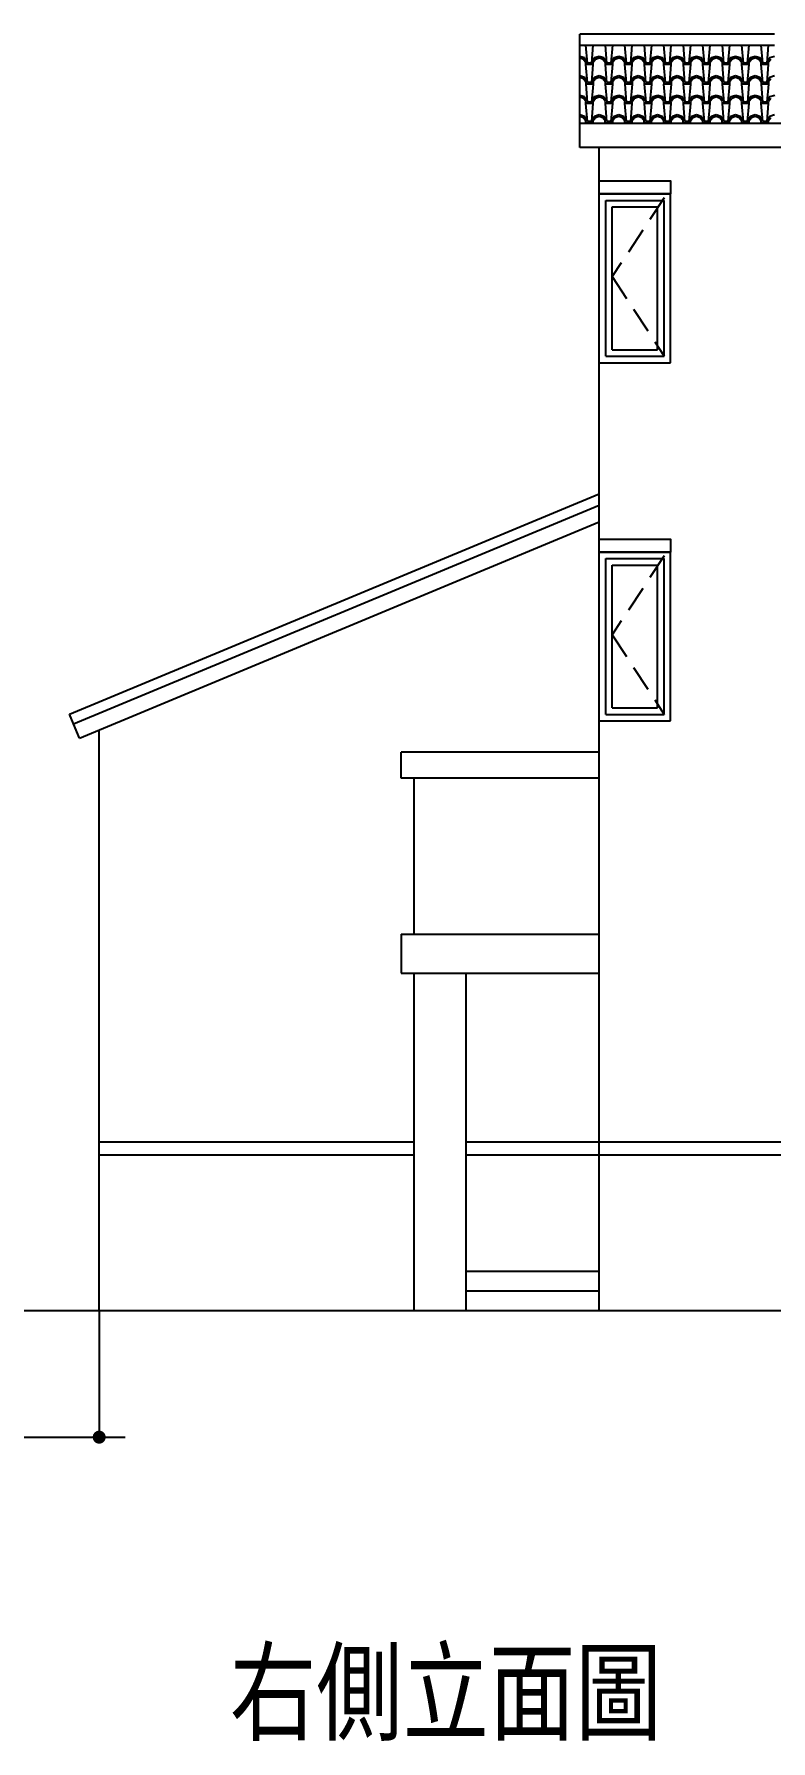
# Model space of a CAD drawing. Extents: x 32549 to 39694, y 7645 to 11950.
# Drawn here: x 33601 to 34168, y 7689 to 9003 of the extents above; entities that cross this region are included whole.
import ezdxf

# ---------------------------------------------------------------- set-up
doc = ezdxf.new("R2010")
doc.units = 0
doc.header["$LTSCALE"] = 80
doc.header["$MEASUREMENT"] = 0
doc.header["$PDMODE"] = 3
doc.header["$PDSIZE"] = -5
doc.linetypes.add('HIDDEN', pattern=[0.375, 0.25, -0.125])
doc.layers.get('0').update_dxf_attribs({"linetype": 'CONTINUOUS'})
doc.layers.get('DEFPOINTS').update_dxf_attribs({"linetype": 'CONTINUOUS'})
for name, color, linetype in [('C1', 1, 'CONTINUOUS'), ('C2', 2, 'CONTINUOUS'), ('C3', 3, 'CONTINUOUS'), ('C4', 4, 'CONTINUOUS'), ('C7', 7, 'CONTINUOUS'), ('CHINA1', 2, 'CONTINUOUS'), ('DIM', 4, 'CONTINUOUS'), ('MARK', 4, 'CONTINUOUS'), ('PAINT', 11, 'CONTINUOUS'), ('RAILING', 4, 'CONTINUOUS'), ('ROOF', 11, 'CONTINUOUS'), ('STAIR', 12, 'CONTINUOUS'), ('WALL2', 7, 'CONTINUOUS'), ('WINDOW', 6, 'CONTINUOUS'), ('WINDOW1', 6, 'CONTINUOUS')]:
    doc.layers.add(name, color=color, linetype=linetype)
doc.styles.add('AEH', font='SIMPLEX.SHX', dxfattribs={"bigfont": 'AE.SHX'})
doc.styles.add('STYLE1', font='SIMPLEX.SHX', dxfattribs={"bigfont": 'JE.SHX'})
doc.dimstyles.get("Standard").update_dxf_attribs({"dimscale": 10, "dimtxt": 2, "dimasz": 1, "dimexe": 0, "dimexo": 0, "dimgap": 0.5, "dimtad": 1, "dimtoh": 1, "dimdec": 1, "dimdsep": 46, "dimtxsty": 'STYLE1', "dimblk1": 'DOT', "dimblk2": 'DOT', "dimsah": 1, "dimcen": 0.09, "dimadec": 0, "dimazin": 0, "dimtfac": 1, "dimtdec": 1, "dimtofl": 0, "dimtmove": 2, "dimatfit": 3, "dimldrblk": 'DOT', "dimfxl": 0, "dimtolj": 1, "dimarcsym": 0})

# ---------------------------------------------------------------- blocks, each defined once
blk = doc.blocks.new('A$C4F6F4B49')
at = {"layer": 'PAINT'}
for p, q in [((10, 120), (45, 120)), ((10, 10), (10, 120)), ((45, 10), (45, 120)), ((10, 10), (45, 10))]:
    blk.add_line(p, q, dxfattribs=at)
at = {"layer": 'PAINT', "linetype": 'HIDDEN'}
blk.add_lwpolyline([(50, 127), (10, 66.3), (50, 5)], dxfattribs=at)
at = {"layer": 'WINDOW'}
for p, q in [((0, 130), (55, 130)), ((55, 0), (55, 130)), ((0, 0), (55, 0))]:
    blk.add_line(p, q, dxfattribs=at)
at = {"layer": 'WINDOW1'}
for p, q in [((0, 0), (0, 130)), ((0, 0), (0, 130)), ((5, 5), (5, 125)), ((5, 125), (50, 125)), ((50, 5), (50, 125)), ((5, 5), (50, 5))]:
    blk.add_line(p, q, dxfattribs=at)
blk = doc.blocks.new('A$C46C57A17')
at = {"layer": 'C3'}
blk.add_line((152.5, 0), (0, 0), dxfattribs=at)
at = {"layer": 'PAINT'}
for p, q in [((162.5, 144.2), (197.5, 144.2)), ((162.5, 34.2), (162.5, 144.2)), ((197.5, 34.2), (197.5, 144.2)), ((162.5, 34.2), (197.5, 34.2))]:
    blk.add_line(p, q, dxfattribs=at)
at = {"layer": 'PAINT', "linetype": 'HIDDEN'}
blk.add_lwpolyline([(202.5, 151.2), (162.5, 90.5), (202.5, 29.2)], dxfattribs=at)
at = {"layer": 'WINDOW'}
for p, q in [((152.5, 154.2), (207.5, 154.2)), ((207.5, 24.2), (207.5, 154.2)), ((152.5, 24.2), (207.5, 24.2))]:
    blk.add_line(p, q, dxfattribs=at)
at = {"layer": 'WINDOW1'}
for p, q in [((152.5, 24.2), (152.5, 154.2)), ((152.5, 24.2), (152.5, 154.2)), ((157.5, 149.2), (202.5, 149.2)), ((157.5, 29.2), (157.5, 149.2)), ((202.5, 29.2), (202.5, 149.2)), ((157.5, 29.2), (202.5, 29.2))]:
    blk.add_line(p, q, dxfattribs=at)
at = {"layer": 'RAILING'}
blk.add_blockref('A$C4F6F4B49', (152.5, 300), dxfattribs=at)
blk = doc.blocks.new('DOT')
blk.add_line((-2, 0), (2, 0))
at = {"const_width": 0.5}
blk.add_lwpolyline([(-0.25, 0, 1), (0.25, 0, 1)], format="xyb", close=True, dxfattribs=at)
blk = doc.blocks.new('*D107')
at = {"layer": 'DEFPOINTS', "color": 0}
for p in [(33451.2, 8020.2), (33651.2, 8020.2), (33651.2, 7922.7)]:
    blk.add_point(p, dxfattribs=at)
at = {"layer": 'DIM', "color": 0, "lineweight": -2}
for p, q in [((33451.2, 8020.2), (33451.2, 7922.7)), ((33651.2, 8020.2), (33651.2, 7922.7)), ((33461.2, 7922.7), (33641.2, 7922.7))]:
    blk.add_line(p, q, dxfattribs=at)
at = {"layer": 'DIM', "color": 0, "lineweight": -2, "xscale": 10, "yscale": 10, "zscale": 10}
for p, rotation in [((33451.2, 7922.7), 180.0000000008338), ((33651.2, 7922.7), 8.337633264175721e-10)]:
    blk.add_blockref('DOT', p, dxfattribs=dict(at, rotation=rotation))
at = {"layer": 'DIM', "color": 0, "insert": (33551.2, 7937.7), "char_height": 20, "attachment_point": 5, "style": 'STYLE1'}
blk.add_mtext('\\A1;200', dxfattribs=at)

msp = doc.modelspace()

# ---------------------------------------------------------------- linework, layer by layer
at = {"layer": 'C1'}
msp.add_line((33051.15, 8020.17), (35179.2, 8020.17), dxfattribs=at)
at = {"layer": 'C2'}
for p, q in [((33631.54, 8472), (34036.15, 8640.59)), ((33636.15, 8460.92), (34036.15, 8627.59)), ((33636.15, 8460.92), (33631.54, 8472))]:
    msp.add_line(p, q, dxfattribs=at)
at = {"layer": 'C3'}
for p, q in [((34171.15, 9003.22), (34021.15, 9003.22)), ((34021.15, 8915.92), (34021.15, 9003.22)), ((34171.15, 8994.55), (34021.15, 8994.55)), ((34986.15, 8934.39), (34021.15, 8934.39)), ((34986.15, 8915.92), (34021.15, 8915.92)), ((34036.15, 8020.17), (34036.15, 8915.92)), ((33883.65, 8430.17), (33883.65, 8450.17)), ((34036.15, 8450.17), (33883.65, 8450.17)), ((34036.15, 8430.17), (33883.65, 8430.17)), ((33893.65, 8310.17), (33893.65, 8430.17)), ((33883.65, 8310.17), (33883.65, 8280.17)), ((33883.65, 8310.17), (34036.15, 8310.17)), ((33883.65, 8280.17), (34036.15, 8280.17)), ((33651.15, 8150.17), (33893.65, 8150.17)), ((33933.65, 8150.17), (34186.15, 8150.17)), ((33651.15, 8140.17), (33893.65, 8140.17)), ((33933.65, 8140.17), (34186.15, 8140.17))]:
    msp.add_line(p, q, dxfattribs=at)
at = {"layer": 'C4'}
for p, q in [((33651.15, 8020.17), (33651.15, 8467.17)), ((33893.65, 8020.17), (33893.65, 8280.17)), ((33933.65, 8020.17), (33933.65, 8280.17))]:
    msp.add_line(p, q, dxfattribs=at)
at = {"layer": 'C7'}
msp.add_line((33628.46, 8479.39), (34036.15, 8649.26), dxfattribs=at)
for points in [[(34036.15, 8880.17), (34036.15, 8890.17), (34091.15, 8890.17), (34091.15, 8880.17), (34036.15, 8880.17)], [(34036.15, 8604.38), (34036.15, 8614.38), (34091.15, 8614.38), (34091.15, 8604.38), (34036.15, 8604.38)]]:
    msp.add_lwpolyline(points, dxfattribs=at)
at = {"layer": 'ROOF'}
for p, q in [((34027.14, 8980.93), (34025.94, 8994.73)), ((34031.34, 8994.74), (34030.14, 8980.94)), ((34042.14, 8980.93), (34040.95, 8994.73)), ((34046.34, 8994.74), (34045.14, 8980.94)), ((34057.15, 8980.93), (34055.95, 8994.73)), ((34061.34, 8994.74), (34060.14, 8980.94)), ((34072.15, 8980.94), (34070.95, 8994.74)), ((34076.34, 8994.74), (34075.14, 8980.94)), ((34087.15, 8980.94), (34085.95, 8994.74)), ((34091.35, 8994.75), (34090.15, 8980.95)), ((34102.15, 8980.94), (34100.95, 8994.74)), ((34106.35, 8994.75), (34105.15, 8980.95)), ((34117.15, 8980.94), (34115.95, 8994.74)), ((34121.35, 8994.75), (34120.15, 8980.95)), ((34132.15, 8980.94), (34130.95, 8994.74)), ((34136.35, 8994.75), (34135.15, 8980.95)), ((34147.15, 8980.95), (34145.95, 8994.75)), ((34151.35, 8994.75), (34150.15, 8980.95)), ((34162.15, 8980.95), (34160.95, 8994.75)), ((34166.35, 8994.76), (34165.15, 8980.96)), ((34024.75, 8984.84), (34021.15, 8986.04)), ((34024, 8983.79), (34021.15, 8984.84)), ((34025.94, 8981.24), (34023.99, 8983.79)), ((34027.15, 8981.68), (34024.75, 8984.83)), ((34027.14, 8965.93), (34025.94, 8979.73)), ((34025.95, 8979.74), (34025.95, 8981.24)), ((34030.15, 8979.74), (34025.95, 8979.74)), ((34030.15, 8980.94), (34027.15, 8980.94)), ((34031.34, 8979.74), (34030.14, 8965.94)), ((34032.55, 8984.85), (34030.15, 8981.7)), ((34030.15, 8980.94), (34031.35, 8980.94)), ((34031.35, 8979.74), (34030.15, 8979.74)), ((34033.29, 8983.78), (34031.34, 8981.23)), ((34031.35, 8981.24), (34031.35, 8979.74)), ((34036.15, 8986.04), (34032.55, 8984.84)), ((34036.15, 8984.83), (34033.3, 8983.78)), ((34039.75, 8984.84), (34036.15, 8986.04)), ((34039, 8983.79), (34036.15, 8984.84)), ((34040.94, 8981.24), (34038.99, 8983.79)), ((34042.15, 8981.68), (34039.75, 8984.83)), ((34040.95, 8979.74), (34040.95, 8981.24)), ((34045.15, 8979.74), (34040.95, 8979.74)), ((34042.14, 8965.93), (34040.95, 8979.73)), ((34045.15, 8980.94), (34042.15, 8980.94)), ((34046.34, 8979.74), (34045.14, 8965.94)), ((34047.55, 8984.85), (34045.15, 8981.7)), ((34045.15, 8980.94), (34046.35, 8980.94)), ((34046.35, 8979.74), (34045.15, 8979.74)), ((34048.29, 8983.78), (34046.34, 8981.23)), ((34046.35, 8981.24), (34046.35, 8979.74)), ((34051.15, 8986.04), (34047.55, 8984.84)), ((34051.15, 8984.83), (34048.3, 8983.78)), ((34054.75, 8984.84), (34051.15, 8986.04)), ((34054, 8983.79), (34051.15, 8984.84)), ((34055.94, 8981.24), (34053.99, 8983.79)), ((34057.15, 8981.68), (34054.75, 8984.83)), ((34055.95, 8979.74), (34055.95, 8981.24)), ((34060.15, 8979.74), (34055.95, 8979.74)), ((34057.15, 8965.93), (34055.95, 8979.73)), ((34060.15, 8980.94), (34057.15, 8980.94)), ((34061.34, 8979.74), (34060.14, 8965.94)), ((34062.55, 8984.85), (34060.15, 8981.7)), ((34060.15, 8980.94), (34061.35, 8980.94)), ((34061.35, 8979.74), (34060.15, 8979.74)), ((34063.29, 8983.78), (34061.34, 8981.23)), ((34061.35, 8981.24), (34061.35, 8979.74)), ((34066.15, 8986.04), (34062.55, 8984.84)), ((34066.15, 8984.83), (34063.3, 8983.78)), ((34069.75, 8984.84), (34066.15, 8986.04)), ((34069, 8983.79), (34066.15, 8984.84)), ((34070.94, 8981.24), (34068.99, 8983.79)), ((34072.15, 8981.69), (34069.75, 8984.84)), ((34070.95, 8979.74), (34070.95, 8981.24)), ((34075.15, 8979.74), (34070.95, 8979.74)), ((34072.15, 8965.94), (34070.95, 8979.74)), ((34075.15, 8980.94), (34072.15, 8980.94)), ((34076.34, 8979.74), (34075.14, 8965.94)), ((34077.55, 8984.85), (34075.15, 8981.7)), ((34075.15, 8980.94), (34076.35, 8980.94)), ((34076.35, 8979.74), (34075.15, 8979.74)), ((34078.29, 8983.78), (34076.34, 8981.23)), ((34076.35, 8981.24), (34076.35, 8979.74)), ((34081.15, 8986.04), (34077.55, 8984.84)), ((34081.15, 8984.83), (34078.3, 8983.78)), ((34084.75, 8984.84), (34081.15, 8986.04)), ((34084, 8983.79), (34081.15, 8984.84)), ((34085.95, 8981.24), (34084, 8983.79)), ((34087.15, 8981.69), (34084.75, 8984.84)), ((34085.95, 8979.74), (34085.95, 8981.24)), ((34090.15, 8979.74), (34085.95, 8979.74)), ((34087.15, 8965.94), (34085.95, 8979.74)), ((34090.15, 8980.94), (34087.15, 8980.94)), ((34092.55, 8984.85), (34090.15, 8981.7)), ((34090.15, 8980.94), (34091.35, 8980.94)), ((34091.35, 8979.75), (34090.15, 8965.95)), ((34091.35, 8979.74), (34090.15, 8979.74)), ((34093.29, 8983.79), (34091.34, 8981.24)), ((34091.35, 8981.24), (34091.35, 8979.74)), ((34096.15, 8986.04), (34092.55, 8984.84)), ((34096.15, 8984.84), (34093.3, 8983.79)), ((34099.75, 8984.84), (34096.15, 8986.04)), ((34099, 8983.79), (34096.15, 8984.84)), ((34100.95, 8981.25), (34099, 8983.8)), ((34102.15, 8981.69), (34099.75, 8984.84)), ((34100.95, 8979.74), (34100.95, 8981.24)), ((34105.15, 8979.74), (34100.95, 8979.74)), ((34102.15, 8965.94), (34100.95, 8979.74)), ((34105.15, 8980.94), (34102.15, 8980.94)), ((34107.55, 8984.85), (34105.15, 8981.7)), ((34105.15, 8980.94), (34106.35, 8980.94)), ((34106.35, 8979.75), (34105.15, 8965.95)), ((34106.35, 8979.74), (34105.15, 8979.74)), ((34108.29, 8983.79), (34106.34, 8981.24)), ((34106.35, 8981.24), (34106.35, 8979.74)), ((34111.15, 8986.05), (34107.55, 8984.85)), ((34111.15, 8984.84), (34108.3, 8983.79)), ((34114.75, 8984.85), (34111.15, 8986.05)), ((34114, 8983.8), (34111.15, 8984.85)), ((34115.95, 8981.25), (34114, 8983.8)), ((34117.15, 8981.69), (34114.75, 8984.84)), ((34115.95, 8979.75), (34115.95, 8981.25)), ((34120.15, 8979.75), (34115.95, 8979.75)), ((34117.15, 8965.94), (34115.95, 8979.74)), ((34120.15, 8980.95), (34117.15, 8980.95)), ((34122.55, 8984.86), (34120.15, 8981.71)), ((34120.15, 8980.95), (34121.35, 8980.95)), ((34121.35, 8979.75), (34120.15, 8965.95)), ((34121.35, 8979.75), (34120.15, 8979.75)), ((34123.29, 8983.79), (34121.34, 8981.24)), ((34121.35, 8981.25), (34121.35, 8979.75)), ((34126.15, 8986.05), (34122.55, 8984.85)), ((34126.15, 8984.84), (34123.3, 8983.79)), ((34129.75, 8984.85), (34126.15, 8986.05)), ((34129, 8983.8), (34126.15, 8984.85)), ((34130.95, 8981.25), (34129, 8983.8)), ((34132.15, 8981.69), (34129.75, 8984.84)), ((34130.95, 8979.75), (34130.95, 8981.25)), ((34135.15, 8979.75), (34130.95, 8979.75)), ((34132.15, 8965.94), (34130.95, 8979.74)), ((34135.15, 8980.95), (34132.15, 8980.95)), ((34137.55, 8984.86), (34135.15, 8981.71)), ((34135.15, 8980.95), (34136.35, 8980.95)), ((34136.35, 8979.75), (34135.15, 8965.95)), ((34136.35, 8979.75), (34135.15, 8979.75)), ((34138.29, 8983.79), (34136.34, 8981.24)), ((34136.35, 8981.25), (34136.35, 8979.75)), ((34141.15, 8986.05), (34137.55, 8984.85)), ((34141.15, 8984.84), (34138.3, 8983.79)), ((34144.75, 8984.85), (34141.15, 8986.05)), ((34144, 8983.8), (34141.15, 8984.85)), ((34145.95, 8981.25), (34144, 8983.8)), ((34147.15, 8981.69), (34144.75, 8984.84)), ((34145.95, 8979.75), (34145.95, 8981.25)), ((34150.15, 8979.75), (34145.95, 8979.75)), ((34147.15, 8965.95), (34145.95, 8979.75)), ((34150.15, 8980.95), (34147.15, 8980.95)), ((34152.55, 8984.86), (34150.15, 8981.71)), ((34150.15, 8980.95), (34151.35, 8980.95)), ((34151.35, 8979.75), (34150.15, 8965.95)), ((34151.35, 8979.75), (34150.15, 8979.75)), ((34153.3, 8983.79), (34151.35, 8981.24)), ((34151.35, 8981.25), (34151.35, 8979.75)), ((34156.15, 8986.05), (34152.55, 8984.85)), ((34156.15, 8984.84), (34153.3, 8983.79)), ((34159.75, 8984.85), (34156.15, 8986.05)), ((34159, 8983.8), (34156.15, 8984.85)), ((34160.95, 8981.25), (34159, 8983.8)), ((34162.15, 8981.7), (34159.75, 8984.85)), ((34160.95, 8979.75), (34160.95, 8981.25)), ((34165.15, 8979.75), (34160.95, 8979.75)), ((34162.15, 8965.95), (34160.95, 8979.75)), ((34165.15, 8980.95), (34162.15, 8980.95)), ((34167.55, 8984.86), (34165.15, 8981.71)), ((34165.15, 8980.95), (34166.35, 8980.95)), ((34166.35, 8979.76), (34165.15, 8965.96)), ((34166.35, 8979.75), (34165.15, 8979.75)), ((34168.3, 8983.8), (34166.35, 8981.25)), ((34166.35, 8981.25), (34166.35, 8979.75)), ((34171.15, 8986.05), (34167.55, 8984.85)), ((34024.75, 8969.84), (34021.15, 8971.04)), ((34024, 8968.79), (34021.15, 8969.84)), ((34025.94, 8966.24), (34023.99, 8968.79)), ((34027.15, 8966.68), (34024.75, 8969.83)), ((34027.23, 8950.9), (34026.03, 8964.7)), ((34026.04, 8964.71), (34026.04, 8966.21)), ((34030.24, 8964.71), (34026.04, 8964.71)), ((34030.24, 8965.91), (34027.24, 8965.91)), ((34032.55, 8969.85), (34030.15, 8966.7)), ((34031.43, 8964.71), (34030.23, 8950.91)), ((34030.24, 8965.91), (34031.44, 8965.91)), ((34031.44, 8964.71), (34030.24, 8964.71)), ((34033.29, 8968.78), (34031.34, 8966.23)), ((34031.44, 8966.21), (34031.44, 8964.71)), ((34036.15, 8971.04), (34032.55, 8969.84)), ((34036.15, 8969.83), (34033.3, 8968.78)), ((34039.75, 8969.84), (34036.15, 8971.04)), ((34039, 8968.79), (34036.15, 8969.84)), ((34040.94, 8966.24), (34038.99, 8968.79)), ((34042.15, 8966.68), (34039.75, 8969.83)), ((34042.23, 8950.91), (34041.03, 8964.71)), ((34041.04, 8964.71), (34041.04, 8966.21)), ((34045.24, 8964.71), (34041.04, 8964.71)), ((34045.24, 8965.91), (34042.24, 8965.91)), ((34047.55, 8969.85), (34045.15, 8966.7)), ((34046.43, 8964.71), (34045.23, 8950.91)), ((34045.24, 8965.91), (34046.44, 8965.91)), ((34046.44, 8964.71), (34045.24, 8964.71)), ((34048.29, 8968.78), (34046.34, 8966.23)), ((34046.44, 8966.21), (34046.44, 8964.71)), ((34051.15, 8971.04), (34047.55, 8969.84)), ((34051.15, 8969.83), (34048.3, 8968.78)), ((34054.75, 8969.84), (34051.15, 8971.04)), ((34054, 8968.79), (34051.15, 8969.84)), ((34055.94, 8966.24), (34053.99, 8968.79)), ((34057.15, 8966.68), (34054.75, 8969.83)), ((34057.23, 8950.91), (34056.03, 8964.71)), ((34056.04, 8964.71), (34056.04, 8966.21)), ((34060.24, 8964.71), (34056.04, 8964.71)), ((34060.24, 8965.91), (34057.24, 8965.91)), ((34062.55, 8969.85), (34060.15, 8966.7)), ((34061.43, 8964.71), (34060.23, 8950.91)), ((34060.24, 8965.91), (34061.44, 8965.91)), ((34061.44, 8964.71), (34060.24, 8964.71)), ((34063.29, 8968.78), (34061.34, 8966.23)), ((34061.44, 8966.21), (34061.44, 8964.71)), ((34066.15, 8971.04), (34062.55, 8969.84)), ((34066.15, 8969.83), (34063.3, 8968.78)), ((34069.75, 8969.84), (34066.15, 8971.04)), ((34069, 8968.79), (34066.15, 8969.84)), ((34070.94, 8966.24), (34068.99, 8968.79)), ((34072.15, 8966.69), (34069.75, 8969.84)), ((34072.23, 8950.91), (34071.03, 8964.71)), ((34071.04, 8964.71), (34071.04, 8966.21)), ((34075.24, 8964.71), (34071.04, 8964.71)), ((34075.24, 8965.91), (34072.24, 8965.91)), ((34077.55, 8969.85), (34075.15, 8966.7)), ((34076.43, 8964.71), (34075.23, 8950.91)), ((34075.24, 8965.91), (34076.44, 8965.91)), ((34076.44, 8964.71), (34075.24, 8964.71)), ((34078.29, 8968.78), (34076.34, 8966.23)), ((34076.44, 8966.21), (34076.44, 8964.71)), ((34081.15, 8971.04), (34077.55, 8969.84)), ((34081.15, 8969.83), (34078.3, 8968.78)), ((34084.75, 8969.84), (34081.15, 8971.04)), ((34084, 8968.79), (34081.15, 8969.84)), ((34085.95, 8966.24), (34084, 8968.79)), ((34087.15, 8966.69), (34084.75, 8969.84)), ((34087.23, 8950.91), (34086.03, 8964.71)), ((34086.04, 8964.71), (34086.04, 8966.21)), ((34090.24, 8964.71), (34086.04, 8964.71)), ((34090.24, 8965.91), (34087.24, 8965.91)), ((34092.55, 8969.85), (34090.15, 8966.7)), ((34091.43, 8964.72), (34090.23, 8950.92)), ((34090.24, 8965.91), (34091.44, 8965.91)), ((34091.44, 8964.71), (34090.24, 8964.71)), ((34093.29, 8968.79), (34091.34, 8966.24)), ((34091.44, 8966.21), (34091.44, 8964.71)), ((34096.15, 8971.04), (34092.55, 8969.84)), ((34096.15, 8969.84), (34093.3, 8968.79)), ((34099.75, 8969.84), (34096.15, 8971.04)), ((34099, 8968.79), (34096.15, 8969.84)), ((34100.95, 8966.25), (34099, 8968.8)), ((34102.15, 8966.69), (34099.75, 8969.84)), ((34101.04, 8964.71), (34101.04, 8966.21)), ((34102.24, 8950.91), (34101.04, 8964.71)), ((34105.24, 8964.71), (34101.04, 8964.71)), ((34105.24, 8965.91), (34102.24, 8965.91)), ((34107.55, 8969.85), (34105.15, 8966.7)), ((34106.43, 8964.72), (34105.23, 8950.92)), ((34105.24, 8965.91), (34106.44, 8965.91)), ((34106.44, 8964.71), (34105.24, 8964.71)), ((34108.29, 8968.79), (34106.34, 8966.24)), ((34106.44, 8966.21), (34106.44, 8964.71)), ((34111.15, 8971.05), (34107.55, 8969.85)), ((34111.15, 8969.84), (34108.3, 8968.79)), ((34114.75, 8969.85), (34111.15, 8971.05)), ((34114, 8968.8), (34111.15, 8969.85)), ((34115.95, 8966.25), (34114, 8968.8)), ((34117.15, 8966.69), (34114.75, 8969.84)), ((34116.04, 8964.72), (34116.04, 8966.22)), ((34120.24, 8964.72), (34116.04, 8964.72)), ((34117.24, 8950.91), (34116.04, 8964.71)), ((34120.24, 8965.92), (34117.24, 8965.92)), ((34122.55, 8969.86), (34120.15, 8966.71)), ((34120.24, 8965.92), (34121.44, 8965.92)), ((34121.44, 8964.72), (34120.24, 8964.72)), ((34121.44, 8964.72), (34120.24, 8950.92)), ((34123.29, 8968.79), (34121.34, 8966.24)), ((34121.44, 8966.22), (34121.44, 8964.72)), ((34126.15, 8971.05), (34122.55, 8969.85)), ((34126.15, 8969.84), (34123.3, 8968.79)), ((34129.75, 8969.85), (34126.15, 8971.05)), ((34129, 8968.8), (34126.15, 8969.85)), ((34130.95, 8966.25), (34129, 8968.8)), ((34132.15, 8966.69), (34129.75, 8969.84)), ((34131.04, 8964.72), (34131.04, 8966.22)), ((34132.24, 8950.92), (34131.04, 8964.72)), ((34135.24, 8964.72), (34131.04, 8964.72)), ((34135.24, 8965.92), (34132.24, 8965.92)), ((34137.55, 8969.86), (34135.15, 8966.71)), ((34135.24, 8965.92), (34136.44, 8965.92)), ((34136.44, 8964.72), (34135.24, 8964.72)), ((34136.44, 8964.72), (34135.24, 8950.92)), ((34138.29, 8968.79), (34136.34, 8966.24)), ((34136.44, 8966.22), (34136.44, 8964.72)), ((34141.15, 8971.05), (34137.55, 8969.85)), ((34141.15, 8969.84), (34138.3, 8968.79)), ((34144.75, 8969.85), (34141.15, 8971.05)), ((34144, 8968.8), (34141.15, 8969.85)), ((34145.95, 8966.25), (34144, 8968.8)), ((34147.15, 8966.69), (34144.75, 8969.84)), ((34146.04, 8964.72), (34146.04, 8966.22)), ((34147.24, 8950.92), (34146.04, 8964.72)), ((34150.24, 8964.72), (34146.04, 8964.72)), ((34150.24, 8965.92), (34147.24, 8965.92)), ((34152.55, 8969.86), (34150.15, 8966.71)), ((34150.24, 8965.92), (34151.44, 8965.92)), ((34151.44, 8964.72), (34150.24, 8964.72)), ((34151.44, 8964.72), (34150.24, 8950.92)), ((34153.3, 8968.79), (34151.35, 8966.24)), ((34151.44, 8966.22), (34151.44, 8964.72)), ((34156.15, 8971.05), (34152.55, 8969.85)), ((34156.15, 8969.84), (34153.3, 8968.79)), ((34159.75, 8969.85), (34156.15, 8971.05)), ((34159, 8968.8), (34156.15, 8969.85)), ((34160.95, 8966.25), (34159, 8968.8)), ((34162.15, 8966.7), (34159.75, 8969.85)), ((34161.04, 8964.72), (34161.04, 8966.22)), ((34162.24, 8950.92), (34161.04, 8964.72)), ((34165.24, 8964.72), (34161.04, 8964.72)), ((34165.24, 8965.92), (34162.24, 8965.92)), ((34167.55, 8969.86), (34165.15, 8966.71)), ((34165.24, 8965.92), (34166.44, 8965.92)), ((34166.44, 8964.73), (34165.24, 8950.93)), ((34166.44, 8964.72), (34165.24, 8964.72)), ((34168.3, 8968.8), (34166.35, 8966.25)), ((34166.44, 8966.22), (34166.44, 8964.72)), ((34171.15, 8971.05), (34167.55, 8969.85)), ((34024.84, 8954.81), (34021.24, 8956.01)), ((34024.09, 8953.76), (34021.24, 8954.81)), ((34026.03, 8951.21), (34024.08, 8953.76)), ((34027.24, 8951.65), (34024.84, 8954.8)), ((34025.95, 8949.67), (34025.95, 8951.17)), ((34032.64, 8954.82), (34030.24, 8951.67)), ((34031.35, 8951.17), (34031.35, 8949.67)), ((34033.38, 8953.75), (34031.43, 8951.2)), ((34036.24, 8956.01), (34032.64, 8954.81)), ((34036.24, 8954.8), (34033.39, 8953.75)), ((34039.84, 8954.81), (34036.24, 8956.01)), ((34039.09, 8953.76), (34036.24, 8954.81)), ((34041.03, 8951.21), (34039.08, 8953.76)), ((34042.24, 8951.65), (34039.84, 8954.8)), ((34040.95, 8949.68), (34040.95, 8951.18)), ((34047.64, 8954.82), (34045.24, 8951.67)), ((34046.35, 8951.18), (34046.35, 8949.68)), ((34048.38, 8953.75), (34046.43, 8951.2)), ((34051.24, 8956.01), (34047.64, 8954.81)), ((34051.24, 8954.8), (34048.39, 8953.75)), ((34054.84, 8954.81), (34051.24, 8956.01)), ((34054.09, 8953.76), (34051.24, 8954.81)), ((34056.03, 8951.21), (34054.08, 8953.76)), ((34057.24, 8951.65), (34054.84, 8954.8)), ((34055.95, 8949.68), (34055.95, 8951.18)), ((34062.64, 8954.82), (34060.24, 8951.67)), ((34061.35, 8951.18), (34061.35, 8949.68)), ((34063.38, 8953.75), (34061.43, 8951.2)), ((34066.24, 8956.01), (34062.64, 8954.81)), ((34066.24, 8954.8), (34063.39, 8953.75)), ((34069.84, 8954.81), (34066.24, 8956.01)), ((34069.09, 8953.76), (34066.24, 8954.81)), ((34071.03, 8951.21), (34069.08, 8953.76)), ((34072.24, 8951.66), (34069.84, 8954.81)), ((34070.95, 8949.68), (34070.95, 8951.18)), ((34077.64, 8954.82), (34075.24, 8951.67)), ((34076.35, 8951.18), (34076.35, 8949.68)), ((34078.38, 8953.75), (34076.43, 8951.2)), ((34081.24, 8956.01), (34077.64, 8954.81)), ((34081.24, 8954.8), (34078.39, 8953.75)), ((34084.84, 8954.81), (34081.24, 8956.01)), ((34084.09, 8953.76), (34081.24, 8954.81)), ((34086.03, 8951.22), (34084.08, 8953.77)), ((34087.24, 8951.66), (34084.84, 8954.81)), ((34085.95, 8949.68), (34085.95, 8951.18)), ((34092.64, 8954.82), (34090.24, 8951.67)), ((34091.35, 8951.18), (34091.35, 8949.68)), ((34093.38, 8953.76), (34091.43, 8951.21)), ((34096.24, 8956.01), (34092.64, 8954.81)), ((34096.24, 8954.81), (34093.39, 8953.76)), ((34099.84, 8954.81), (34096.24, 8956.01)), ((34099.09, 8953.76), (34096.24, 8954.81)), ((34101.03, 8951.22), (34099.08, 8953.77)), ((34102.24, 8951.66), (34099.84, 8954.81)), ((34100.95, 8949.68), (34100.95, 8951.18)), ((34107.64, 8954.83), (34105.24, 8951.68)), ((34106.35, 8951.18), (34106.35, 8949.68)), ((34108.38, 8953.76), (34106.43, 8951.21)), ((34111.24, 8956.02), (34107.64, 8954.82)), ((34111.24, 8954.81), (34108.39, 8953.76)), ((34114.84, 8954.82), (34111.24, 8956.02)), ((34114.09, 8953.77), (34111.24, 8954.82)), ((34116.03, 8951.22), (34114.08, 8953.77)), ((34117.24, 8951.66), (34114.84, 8954.81)), ((34115.95, 8949.68), (34115.95, 8951.18)), ((34122.64, 8954.83), (34120.24, 8951.68)), ((34121.35, 8951.18), (34121.35, 8949.68)), ((34123.38, 8953.76), (34121.43, 8951.21)), ((34126.24, 8956.02), (34122.64, 8954.82)), ((34126.24, 8954.81), (34123.39, 8953.76)), ((34129.84, 8954.82), (34126.24, 8956.02)), ((34129.09, 8953.77), (34126.24, 8954.82)), ((34131.04, 8951.22), (34129.09, 8953.77)), ((34132.24, 8951.66), (34129.84, 8954.81)), ((34130.95, 8949.69), (34130.95, 8951.19)), ((34137.64, 8954.83), (34135.24, 8951.68)), ((34136.35, 8951.19), (34136.35, 8949.69)), ((34138.38, 8953.76), (34136.43, 8951.21)), ((34141.24, 8956.02), (34137.64, 8954.82)), ((34141.24, 8954.81), (34138.39, 8953.76)), ((34144.84, 8954.82), (34141.24, 8956.02)), ((34144.09, 8953.77), (34141.24, 8954.82)), ((34146.04, 8951.22), (34144.09, 8953.77)), ((34147.24, 8951.67), (34144.84, 8954.82)), ((34145.95, 8949.69), (34145.95, 8951.19)), ((34152.64, 8954.83), (34150.24, 8951.68)), ((34151.35, 8951.19), (34151.35, 8949.69)), ((34153.38, 8953.76), (34151.43, 8951.21)), ((34156.24, 8956.02), (34152.64, 8954.82)), ((34156.24, 8954.81), (34153.39, 8953.76)), ((34159.84, 8954.82), (34156.24, 8956.02)), ((34159.09, 8953.77), (34156.24, 8954.82)), ((34161.04, 8951.23), (34159.09, 8953.78)), ((34162.24, 8951.67), (34159.84, 8954.82)), ((34160.95, 8949.69), (34160.95, 8951.19)), ((34167.64, 8954.83), (34165.24, 8951.68)), ((34166.35, 8951.19), (34166.35, 8949.69)), ((34168.38, 8953.77), (34166.43, 8951.22)), ((34171.24, 8956.02), (34167.64, 8954.82)), ((34024.75, 8939.77), (34021.15, 8940.97)), ((34024, 8938.72), (34021.15, 8939.77)), ((34025.94, 8936.18), (34023.99, 8938.73)), ((34027.15, 8936.62), (34024.75, 8939.77)), ((34027.14, 8935.87), (34025.94, 8949.67)), ((34030.15, 8949.67), (34025.95, 8949.67)), ((34030.15, 8950.87), (34027.15, 8950.87)), ((34031.34, 8949.68), (34030.14, 8935.88)), ((34030.15, 8950.87), (34031.35, 8950.87)), ((34031.35, 8949.67), (34030.15, 8949.67)), ((34032.55, 8939.79), (34030.15, 8936.64)), ((34033.29, 8938.72), (34031.34, 8936.17)), ((34036.15, 8940.98), (34032.55, 8939.78)), ((34036.15, 8939.77), (34033.3, 8938.72)), ((34039.75, 8939.78), (34036.15, 8940.98)), ((34039, 8938.73), (34036.15, 8939.78)), ((34040.94, 8936.18), (34038.99, 8938.73)), ((34042.15, 8936.62), (34039.75, 8939.77)), ((34045.15, 8949.68), (34040.95, 8949.68)), ((34042.14, 8935.87), (34040.95, 8949.67)), ((34045.15, 8950.88), (34042.15, 8950.88)), ((34046.34, 8949.68), (34045.14, 8935.88)), ((34045.15, 8950.88), (34046.35, 8950.88)), ((34046.35, 8949.68), (34045.15, 8949.68)), ((34047.55, 8939.79), (34045.15, 8936.64)), ((34048.29, 8938.72), (34046.34, 8936.17)), ((34051.15, 8940.98), (34047.55, 8939.78)), ((34051.15, 8939.77), (34048.3, 8938.72)), ((34054.75, 8939.78), (34051.15, 8940.98)), ((34054, 8938.73), (34051.15, 8939.78)), ((34055.94, 8936.18), (34053.99, 8938.73)), ((34057.15, 8936.62), (34054.75, 8939.77)), ((34060.15, 8949.68), (34055.95, 8949.68)), ((34057.15, 8935.87), (34055.95, 8949.67)), ((34060.15, 8950.88), (34057.15, 8950.88)), ((34061.34, 8949.68), (34060.14, 8935.88)), ((34060.15, 8950.88), (34061.35, 8950.88)), ((34061.35, 8949.68), (34060.15, 8949.68)), ((34062.55, 8939.79), (34060.15, 8936.64)), ((34063.29, 8938.72), (34061.34, 8936.17)), ((34066.15, 8940.98), (34062.55, 8939.78)), ((34066.15, 8939.77), (34063.3, 8938.72)), ((34069.75, 8939.78), (34066.15, 8940.98)), ((34069, 8938.73), (34066.15, 8939.78)), ((34070.94, 8936.18), (34068.99, 8938.73)), ((34072.15, 8936.62), (34069.75, 8939.77)), ((34072.15, 8935.88), (34070.95, 8949.68)), ((34075.15, 8949.68), (34070.95, 8949.68)), ((34075.15, 8950.88), (34072.15, 8950.88)), ((34076.34, 8949.68), (34075.14, 8935.88)), ((34075.15, 8950.88), (34076.35, 8950.88)), ((34076.35, 8949.68), (34075.15, 8949.68)), ((34077.55, 8939.79), (34075.15, 8936.64)), ((34078.29, 8938.72), (34076.34, 8936.17)), ((34081.15, 8940.98), (34077.55, 8939.78)), ((34081.15, 8939.77), (34078.3, 8938.72)), ((34084.75, 8939.78), (34081.15, 8940.98)), ((34084, 8938.73), (34081.15, 8939.78)), ((34085.95, 8936.18), (34084, 8938.73)), ((34087.15, 8936.63), (34084.75, 8939.78)), ((34087.15, 8935.88), (34085.95, 8949.68)), ((34090.15, 8949.68), (34085.95, 8949.68)), ((34090.15, 8950.88), (34087.15, 8950.88)), ((34090.15, 8950.88), (34091.35, 8950.88)), ((34091.35, 8949.68), (34090.15, 8949.68)), ((34091.35, 8949.68), (34090.15, 8935.88)), ((34092.55, 8939.79), (34090.15, 8936.64)), ((34093.29, 8938.72), (34091.34, 8936.17)), ((34096.15, 8940.98), (34092.55, 8939.78)), ((34096.15, 8939.77), (34093.3, 8938.72)), ((34099.75, 8939.78), (34096.15, 8940.98)), ((34099, 8938.73), (34096.15, 8939.78)), ((34100.95, 8936.19), (34099, 8938.74)), ((34102.15, 8936.63), (34099.75, 8939.78)), ((34102.15, 8935.88), (34100.95, 8949.68)), ((34105.15, 8949.68), (34100.95, 8949.68)), ((34105.15, 8950.88), (34102.15, 8950.88)), ((34105.15, 8950.88), (34106.35, 8950.88)), ((34106.35, 8949.69), (34105.15, 8935.89)), ((34106.35, 8949.68), (34105.15, 8949.68)), ((34107.55, 8939.79), (34105.15, 8936.64)), ((34108.29, 8938.73), (34106.34, 8936.18)), ((34111.15, 8940.98), (34107.55, 8939.78)), ((34111.15, 8939.78), (34108.3, 8938.73)), ((34114.75, 8939.78), (34111.15, 8940.98)), ((34114, 8938.73), (34111.15, 8939.78)), ((34115.95, 8936.19), (34114, 8938.74)), ((34117.15, 8936.63), (34114.75, 8939.78)), ((34117.15, 8935.88), (34115.95, 8949.68)), ((34120.15, 8949.68), (34115.95, 8949.68)), ((34120.15, 8950.88), (34117.15, 8950.88)), ((34120.15, 8950.88), (34121.35, 8950.88)), ((34121.35, 8949.69), (34120.15, 8935.89)), ((34121.35, 8949.68), (34120.15, 8949.68)), ((34122.55, 8939.79), (34120.15, 8936.64)), ((34123.29, 8938.73), (34121.34, 8936.18)), ((34126.15, 8940.99), (34122.55, 8939.79)), ((34126.15, 8939.78), (34123.3, 8938.73)), ((34129.75, 8939.79), (34126.15, 8940.99)), ((34129, 8938.74), (34126.15, 8939.79)), ((34130.95, 8936.19), (34129, 8938.74)), ((34132.15, 8936.63), (34129.75, 8939.78)), ((34135.15, 8949.69), (34130.95, 8949.69)), ((34132.15, 8935.88), (34130.95, 8949.68)), ((34135.15, 8950.89), (34132.15, 8950.89)), ((34135.15, 8950.89), (34136.35, 8950.89)), ((34136.35, 8949.69), (34135.15, 8949.69)), ((34136.35, 8949.69), (34135.15, 8935.89)), ((34137.55, 8939.8), (34135.15, 8936.65)), ((34138.29, 8938.73), (34136.34, 8936.18)), ((34141.15, 8940.99), (34137.55, 8939.79)), ((34141.15, 8939.78), (34138.3, 8938.73)), ((34144.75, 8939.79), (34141.15, 8940.99)), ((34144, 8938.74), (34141.15, 8939.79)), ((34145.95, 8936.19), (34144, 8938.74)), ((34147.15, 8936.63), (34144.75, 8939.78)), ((34150.15, 8949.69), (34145.95, 8949.69)), ((34147.15, 8935.88), (34145.95, 8949.68)), ((34150.15, 8950.89), (34147.15, 8950.89)), ((34150.15, 8950.89), (34151.35, 8950.89)), ((34151.35, 8949.69), (34150.15, 8949.69)), ((34151.35, 8949.69), (34150.15, 8935.89)), ((34152.55, 8939.8), (34150.15, 8936.65)), ((34153.3, 8938.73), (34151.35, 8936.18)), ((34156.15, 8940.99), (34152.55, 8939.79)), ((34156.15, 8939.78), (34153.3, 8938.73)), ((34159.75, 8939.79), (34156.15, 8940.99)), ((34159, 8938.74), (34156.15, 8939.79)), ((34160.95, 8936.19), (34159, 8938.74)), ((34162.15, 8936.63), (34159.75, 8939.78)), ((34162.15, 8935.89), (34160.95, 8949.69)), ((34165.15, 8949.69), (34160.95, 8949.69)), ((34165.15, 8950.89), (34162.15, 8950.89)), ((34165.15, 8950.89), (34166.35, 8950.89)), ((34166.35, 8949.69), (34165.15, 8949.69)), ((34166.35, 8949.69), (34165.15, 8935.89)), ((34167.55, 8939.8), (34165.15, 8936.65)), ((34168.3, 8938.73), (34166.35, 8936.18)), ((34171.15, 8940.99), (34167.55, 8939.79)), ((34025.86, 8934.64), (34025.86, 8936.14)), ((34030.06, 8934.64), (34025.86, 8934.64)), ((34030.06, 8935.84), (34027.06, 8935.84)), ((34030.06, 8935.84), (34031.26, 8935.84)), ((34031.26, 8934.64), (34030.06, 8934.64)), ((34031.26, 8936.14), (34031.26, 8934.64)), ((34040.86, 8934.64), (34040.86, 8936.14)), ((34045.06, 8934.64), (34040.86, 8934.64)), ((34045.06, 8935.84), (34042.06, 8935.84)), ((34045.06, 8935.84), (34046.26, 8935.84)), ((34046.26, 8934.64), (34045.06, 8934.64)), ((34046.26, 8936.14), (34046.26, 8934.64)), ((34055.86, 8934.64), (34055.86, 8936.14)), ((34060.06, 8934.64), (34055.86, 8934.64)), ((34060.06, 8935.84), (34057.06, 8935.84)), ((34060.06, 8935.84), (34061.26, 8935.84)), ((34061.26, 8934.64), (34060.06, 8934.64)), ((34061.26, 8936.14), (34061.26, 8934.64)), ((34070.86, 8934.65), (34070.86, 8936.15)), ((34075.06, 8934.65), (34070.86, 8934.65)), ((34075.06, 8935.85), (34072.06, 8935.85)), ((34075.06, 8935.85), (34076.26, 8935.85)), ((34076.26, 8934.65), (34075.06, 8934.65)), ((34076.26, 8936.15), (34076.26, 8934.65)), ((34085.86, 8934.65), (34085.86, 8936.15)), ((34090.06, 8934.65), (34085.86, 8934.65)), ((34090.06, 8935.85), (34087.06, 8935.85)), ((34090.06, 8935.85), (34091.26, 8935.85)), ((34091.26, 8934.65), (34090.06, 8934.65)), ((34091.26, 8936.15), (34091.26, 8934.65)), ((34100.86, 8934.65), (34100.86, 8936.15)), ((34105.06, 8934.65), (34100.86, 8934.65)), ((34105.06, 8935.85), (34102.06, 8935.85)), ((34105.06, 8935.85), (34106.26, 8935.85)), ((34106.26, 8934.65), (34105.06, 8934.65)), ((34106.26, 8936.15), (34106.26, 8934.65)), ((34115.86, 8934.65), (34115.86, 8936.15)), ((34120.06, 8934.65), (34115.86, 8934.65)), ((34120.06, 8935.85), (34117.06, 8935.85)), ((34120.06, 8935.85), (34121.26, 8935.85)), ((34121.26, 8934.65), (34120.06, 8934.65)), ((34121.26, 8936.15), (34121.26, 8934.65)), ((34130.86, 8934.65), (34130.86, 8936.15)), ((34135.06, 8934.65), (34130.86, 8934.65)), ((34135.06, 8935.85), (34132.06, 8935.85)), ((34135.06, 8935.85), (34136.26, 8935.85)), ((34136.26, 8934.65), (34135.06, 8934.65)), ((34136.26, 8936.15), (34136.26, 8934.65)), ((34145.86, 8934.66), (34145.86, 8936.16)), ((34150.06, 8934.66), (34145.86, 8934.66)), ((34150.06, 8935.86), (34147.06, 8935.86)), ((34150.06, 8935.86), (34151.26, 8935.86)), ((34151.26, 8934.66), (34150.06, 8934.66)), ((34151.26, 8936.16), (34151.26, 8934.66)), ((34160.86, 8934.66), (34160.86, 8936.16)), ((34165.06, 8934.66), (34160.86, 8934.66)), ((34165.06, 8935.86), (34162.06, 8935.86)), ((34165.06, 8935.86), (34166.26, 8935.86)), ((34166.26, 8934.66), (34165.06, 8934.66)), ((34166.26, 8936.16), (34166.26, 8934.66))]:
    msp.add_line(p, q, dxfattribs=at)
at = {"layer": 'STAIR'}
for p, q in [((34036.15, 8050.17), (33933.65, 8050.17)), ((34036.15, 8050.17), (33933.65, 8050.17)), ((34036.15, 8035.17), (33933.65, 8035.17))]:
    msp.add_line(p, q, dxfattribs=at)
at = {"layer": 'WALL2'}
msp.add_line((33631.54, 8472), (33628.46, 8479.39), dxfattribs=at)

# ---------------------------------------------------------------- block references
at = {"layer": 'MARK', "linetype": 'Continuous'}
msp.add_blockref('A$C46C57A17', (33883.65, 8450.17), dxfattribs=at)

# ---------------------------------------------------------------- texts
at = {"layer": 'CHINA1', "style": 'AEH'}
msp.add_text('右側立面圖 ', height=70, dxfattribs=at).set_placement((33751.8, 7688.9))

# ---------------------------------------------------------------- dimensions: what is measured, and where the dimension line sits
at = {"layer": 'DIM'}
dim = msp.add_linear_dim(base=(33651.15, 7922.7), p1=(33451.15, 8020.17), p2=(33651.15, 8020.17), angle=180, dimstyle='Standard', dxfattribs=at)
dim.commit()
dim.dimension.update_dxf_attribs({"geometry": '*D107', "text_midpoint": (33551.15, 7937.7)})

doc.saveas('drawing.dxf')
